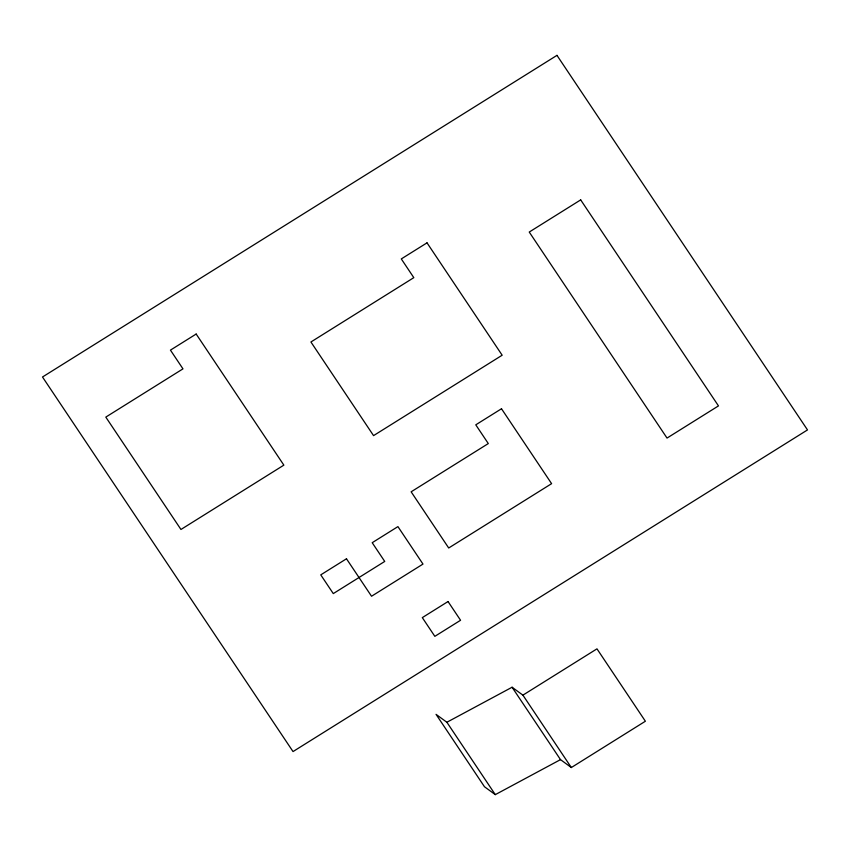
<?xml version="1.0" encoding="UTF-8"?>
<svg xmlns="http://www.w3.org/2000/svg" width="850" height="850" viewBox="0 0 850 850"><rect width="100%" height="100%" fill="white"/><g stroke="black" fill="none" stroke-linecap="round" stroke-linejoin="round"><path stroke-width="1.27" d="M512.082 687.236L522.909 695.151L596.976 648.847L645.384 721.236L571.327 767.539L560.501 759.624L512.082 687.236L446.877 722.266L436.05 714.351L484.468 786.728L495.295 794.644L560.501 759.624M522.909 695.151L571.327 767.539M446.877 722.266L495.295 794.644M556.973 55.356L42.5 376.996L293.027 751.57L807.5 429.919L556.973 55.356M196.169 334.039L170.446 350.126L182.973 368.858L105.804 417.106L180.954 529.476L283.858 465.141L196.169 334.039M427.019 242.845L401.296 258.921L413.812 277.652L310.919 341.987L373.554 435.625L502.169 355.215L427.019 242.845M580.688 199.888L529.242 232.05L667.027 438.069L718.473 405.896L580.688 199.888M501.5 408.754L475.777 424.83L488.304 443.562L411.134 491.81L448.704 547.995L551.607 483.661L501.5 408.754M346.481 558.779L320.758 574.866L333.285 593.597L384.731 561.436L372.204 542.704L397.928 526.617L422.981 564.081L371.535 596.243L346.481 558.779M448.035 601.534L422.312 617.621L434.839 636.342L460.562 620.266L448.035 601.534"/></g></svg>
